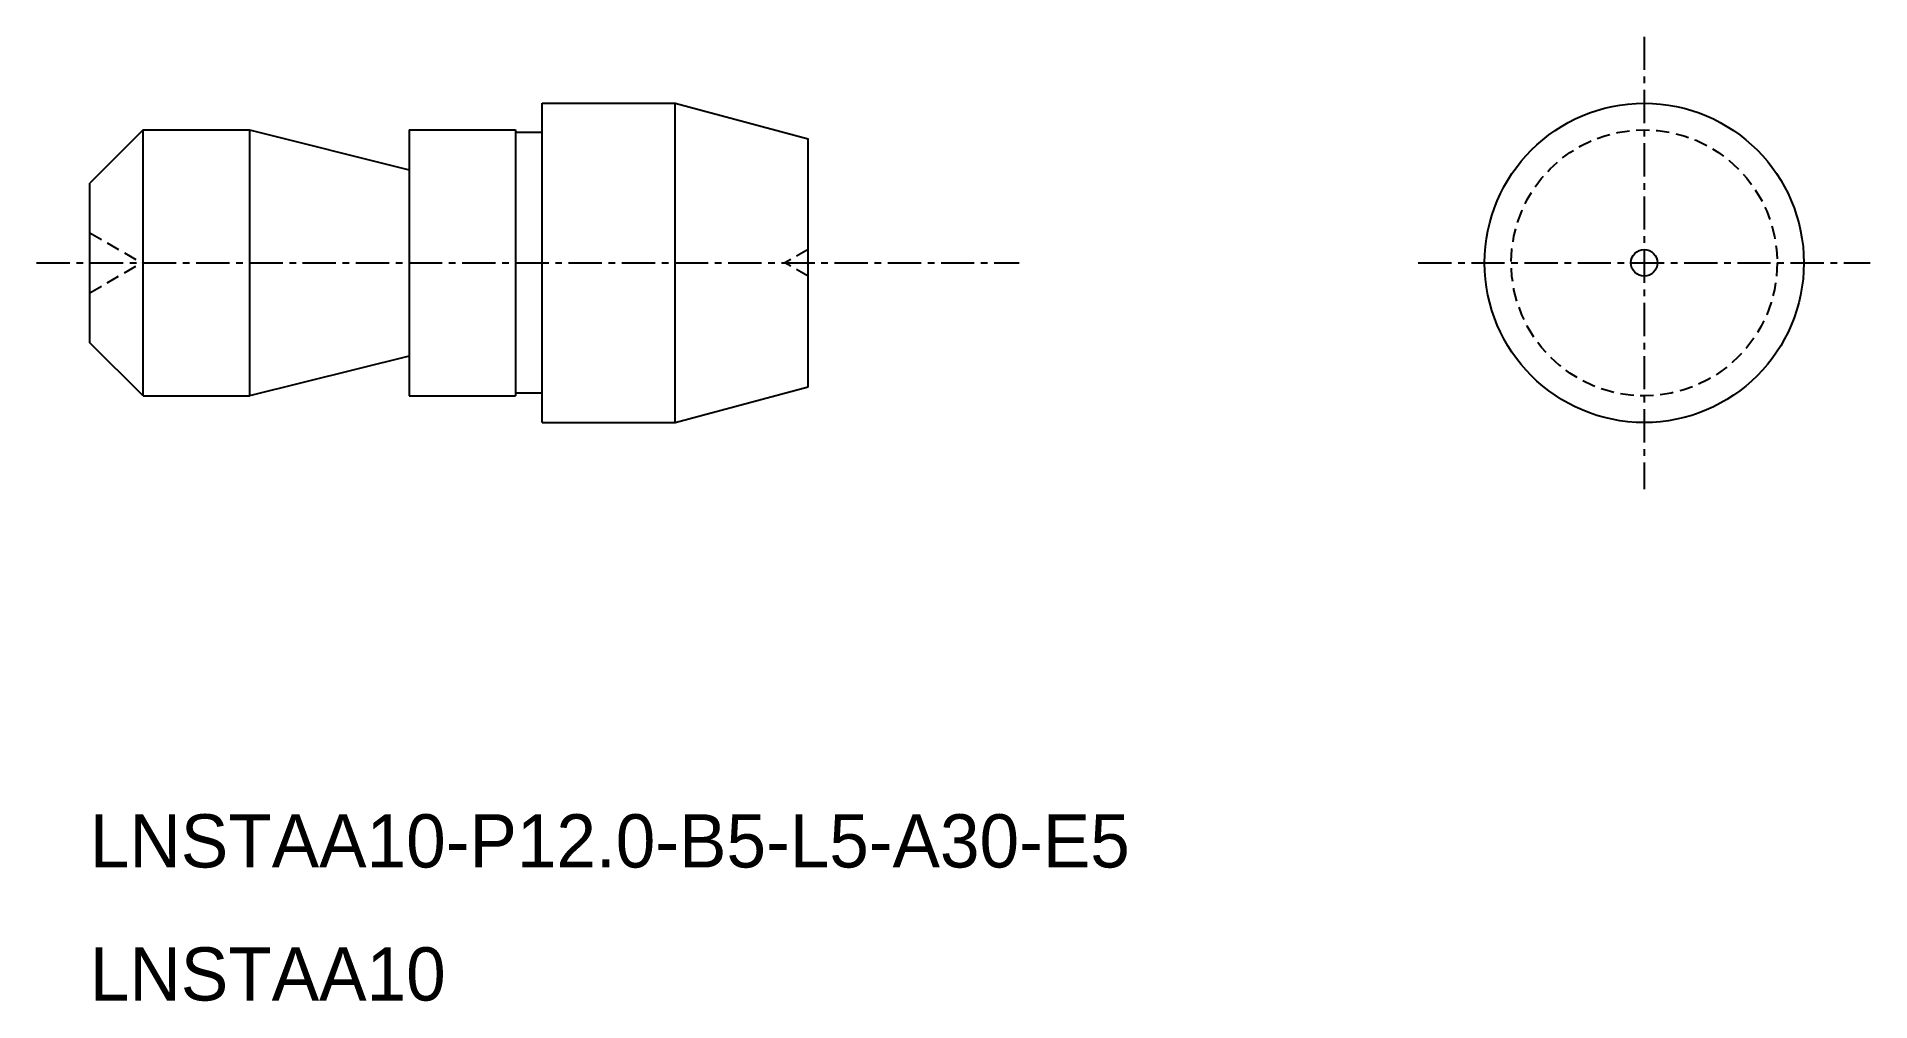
# Model space of a CAD drawing. Extents: x -1880.5 to -1811.6, y -727.4 to -691.2.
import ezdxf

# ---------------------------------------------------------------- set-up
doc = ezdxf.new("R2010")
doc.units = 0
doc.linetypes.add('CENTER', pattern=[2, 1.25, -0.25, 0.25, -0.25])
doc.linetypes.add('DASHED', pattern=[0.75, 0.5, -0.25])
doc.layers.get('0').update_dxf_attribs({"linetype": 'CONTINUOUS'})
doc.layers.add('CENTER', color=1, linetype='CENTER')

msp = doc.modelspace()

# ---------------------------------------------------------------- linework, layer by layer
at = {"color": 7, "linetype": 'CONTINUOUS'}
for p, q in [((-1861.526, -705.66), (-1861.526, -693.66)), ((-1861.526, -693.66), (-1856.526, -693.66)), ((-1856.526, -693.66), (-1851.526, -695)), ((-1856.526, -705.66), (-1856.526, -693.66)), ((-1876.526, -694.66), (-1878.526, -696.66)), ((-1876.526, -694.66), (-1872.526, -694.66)), ((-1872.526, -694.66), (-1866.526, -696.16)), ((-1872.526, -694.66), (-1872.526, -704.66)), ((-1866.526, -694.66), (-1862.526, -694.66)), ((-1866.526, -694.66), (-1866.526, -704.66)), ((-1862.526, -694.66), (-1862.526, -704.66)), ((-1851.526, -704.32), (-1851.526, -695)), ((-1878.526, -702.66), (-1878.526, -696.66)), ((-1876.526, -704.66), (-1878.526, -702.66)), ((-1866.526, -703.16), (-1872.526, -704.66)), ((-1856.526, -705.66), (-1851.526, -704.32)), ((-1876.526, -704.66), (-1872.526, -704.66)), ((-1866.526, -704.66), (-1862.526, -704.66)), ((-1861.526, -705.66), (-1856.526, -705.66))]:
    msp.add_line(p, q, dxfattribs=at)
at = {"color": 3, "linetype": 'DASHED'}
for p, q in [((-1878.526, -698.535), (-1876.577, -699.66)), ((-1878.526, -700.785), (-1876.577, -699.66)), ((-1851.526, -699.16), (-1852.392, -699.66)), ((-1851.526, -700.16), (-1852.392, -699.66))]:
    msp.add_line(p, q, dxfattribs=at)
at = {"color": 7, "linetype": 'CONTINUOUS'}
for points in [[(-1861.526, -694.76), (-1862.526, -694.76)], [(-1861.526, -704.56), (-1862.526, -704.56)]]:
    msp.add_lwpolyline(points, dxfattribs=at)
at = {"color": 3, "linetype": 'DASHED'}
msp.add_circle((-1820.088, -699.66), 5, dxfattribs=at)
at = {"layer": 'CENTER', "color": 1, "linetype": 'CENTER'}
for p, q in [((-1820.088, -691.16), (-1820.088, -708.16)), ((-1880.526, -699.66), (-1843.588, -699.66)), ((-1828.588, -699.66), (-1811.588, -699.66))]:
    msp.add_line(p, q, dxfattribs=at)
at = {"layer": 'CENTER', "color": 7, "linetype": 'CONTINUOUS'}
msp.add_line((-1876.526, -704.66), (-1876.526, -694.66), dxfattribs=at)
for radius in [6, 0.5]:
    msp.add_circle((-1820.088, -699.66), radius, dxfattribs=at)

# ---------------------------------------------------------------- texts
at = {"color": 7, "linetype": 'CONTINUOUS'}
for s, p in [('LNSTAA10-P12.0-B5-L5-A30-E5', (-1878.526, -722.381)), ('LNSTAA10', (-1878.526, -727.381))]:
    msp.add_text(s, height=2, dxfattribs=at).set_placement(p)

doc.saveas('drawing.dxf')
